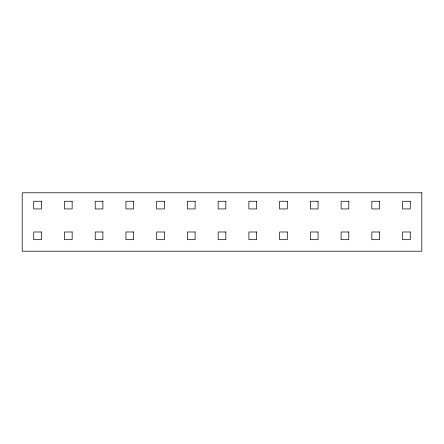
<?xml version="1.0" encoding="UTF-8"?>
<svg xmlns="http://www.w3.org/2000/svg" width="444" height="444" viewBox="0 0 444 444"><rect width="100%" height="100%" fill="white"/><g stroke="black" fill="none" stroke-linecap="round" stroke-linejoin="round"><path stroke-width="0.67" d="M421.8 192.796L22.2 192.796L22.2 251.204L421.8 251.204L421.8 192.796M41.414 201.254L33.727 201.254L33.727 208.935L41.414 208.935L41.414 201.254M72.15 201.254L64.463 201.254L64.463 208.935L72.15 208.935L72.15 201.254M102.886 201.254L95.205 201.254L95.205 208.935L102.886 208.935L102.886 201.254M133.627 201.254L125.941 201.254L125.941 208.935L133.627 208.935L133.627 201.254M164.363 201.254L156.682 201.254L156.682 208.935L164.363 208.935L164.363 201.254M195.105 201.254L187.418 201.254L187.418 208.935L195.105 208.935L195.105 201.254M225.841 201.254L218.159 201.254L218.159 208.935L225.841 208.935L225.841 201.254M256.582 201.254L248.895 201.254L248.895 208.935L256.582 208.935L256.582 201.254M287.318 201.254L279.637 201.254L279.637 208.935L287.318 208.935L287.318 201.254M318.059 201.254L310.373 201.254L310.373 208.935L318.059 208.935L318.059 201.254M348.795 201.254L341.114 201.254L341.114 208.935L348.795 208.935L348.795 201.254M379.537 201.254L371.85 201.254L371.85 208.935L379.537 208.935L379.537 201.254M410.273 201.254L402.586 201.254L402.586 208.935L410.273 208.935L410.273 201.254M41.414 231.99L33.727 231.99L33.727 239.677L41.414 239.677L41.414 231.99M72.15 231.99L64.463 231.99L64.463 239.677L72.15 239.677L72.15 231.99M102.886 231.99L95.205 231.99L95.205 239.677L102.886 239.677L102.886 231.99M133.627 231.99L125.941 231.99L125.941 239.677L133.627 239.677L133.627 231.99M164.363 231.99L156.682 231.99L156.682 239.677L164.363 239.677L164.363 231.99M195.105 231.99L187.418 231.99L187.418 239.677L195.105 239.677L195.105 231.99M225.841 231.99L218.159 231.99L218.159 239.677L225.841 239.677L225.841 231.99M256.582 231.99L248.895 231.99L248.895 239.677L256.582 239.677L256.582 231.99M287.318 231.99L279.637 231.99L279.637 239.677L287.318 239.677L287.318 231.99M318.059 231.99L310.373 231.99L310.373 239.677L318.059 239.677L318.059 231.99M348.795 231.99L341.114 231.99L341.114 239.677L348.795 239.677L348.795 231.99M379.537 231.99L371.85 231.99L371.85 239.677L379.537 239.677L379.537 231.99M410.273 231.99L402.586 231.99L402.586 239.677L410.273 239.677L410.273 231.99"/></g></svg>
